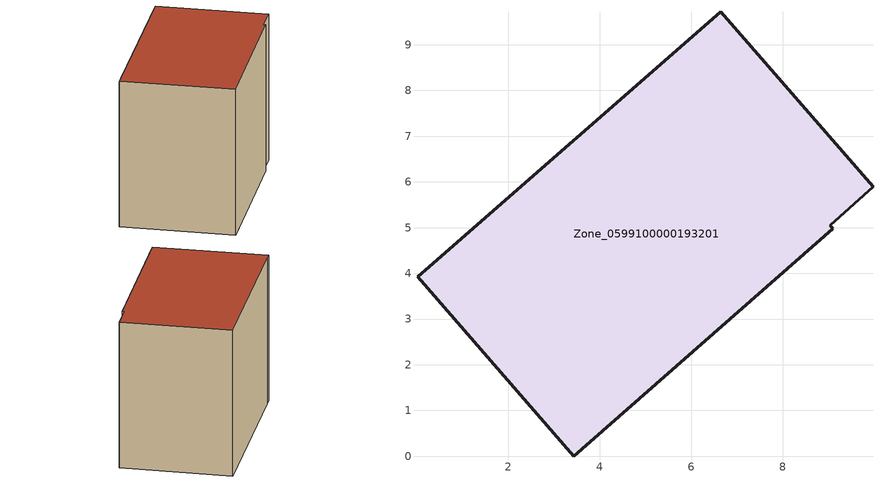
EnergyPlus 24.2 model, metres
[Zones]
Zone_0599100000193201
 floor ground (C_G): 9.04,5.05 9.1,4.98 3.43,0 0.01,3.92 0.27,4.14 6.65,9.72 9.98,5.89 z0
 wall outside (C_F): 0.01,3.92 3.43,0 9.1,4.98 9.04,5.05 9.98,5.89 6.65,9.72 0.27,4.14 0.01,3.92 z0:6.93
 roof outside (C_R): 0.27,4.14 0.01,3.92 3.43,0 9.1,4.98 9.04,5.05 9.98,5.89 6.65,9.72 z6.93
[BUILDING]
Pand.0599100000193201: North Axis=0; Terrain=City; Loads Convergence Tolerance Value=0.04; Temperature Convergence Tolerance Value=0.4; Solar Distribution=FullExterior; Maximum Number of Warmup Days=25; Minimum Number of Warmup Days=1
[Site:Location]
Rotterdam.The.Hague.AP_ZH_NLD Design_Conditions: Latitude=51.96; Longitude=4.45; Time Zone=1; Elevation=-4.5
[SITE:GROUNDTEMPERATURE:BUILDINGSURFACE]
18, 18, 18, 18, 18, 18, 18, 18, 18, 18, 18, 18
[MATERIAL] Thermal Absorptance=0.9; Solar Absorptance=0.7; Visible Absorptance=0.7
Name | Roughness | Thickness | Conductivity | Density | Specific Heat
G.TC.1946 | MediumSmooth | 0.15 | 1 | 540 | 1210
F.TC.1946 | Rough | 0.3 | 0.857143 | 1920 | 840
R.TC.1946 | MediumRough | 0.2 | 0.909091 | 1500 | 1000
[CONSTRUCTION]
C_G: G.TC.1946
C_F: F.TC.1946
C_R: R.TC.1946
[ZONE]
Zone_0599100000193201: Type=1; Multiplier=1; Ceiling Height=Autocalculate; Volume=Autocalculate; Floor Area=autocalculate; Part of Total Floor Area=Yes
[ZONEINFILTRATION:DESIGNFLOWRATE]
Infil_Zone_0599100000193201: Zone or ZoneList or Space or SpaceList=Zone_0599100000193201; Schedule=AlwaysOn; Design Flow Rate Calculation Method=Flow/Area; Flow Rate per Floor Area=0.003; Constant Term Coefficient=1; Temperature Term Coefficient=0; Velocity Term Coefficient=0; Velocity Squared Term Coefficient=0
[HVACTEMPLATE:ZONE:IDEALLOADSAIRSYSTEM]
Zone_0599100000193201: Maximum Heating Supply Air Temperature=50; Minimum Cooling Supply Air Temperature=13; Maximum Heating Supply Air Humidity Ratio=0.0156; Minimum Cooling Supply Air Humidity Ratio=0.0077; Heating Limit=NoLimit; Cooling Limit=NoLimit; Dehumidification Control Type=ConstantSensibleHeatRatio; Cooling Sensible Heat Ratio=0.7; Dehumidification Setpoint=60; Humidification Control Type=None; Humidification Setpoint=30; Outdoor Air Method=None; Outdoor Air Flow Rate per Person=0.00944; Outdoor Air Flow Rate per Zone Floor Area=0; Outdoor Air Flow Rate per Zone=0; Demand Controlled Ventilation Type=None; Outdoor Air Economizer Type=NoEconomizer; Heat Recovery Type=None; Sensible Heat Recovery Effectiveness=0.7; Latent Heat Recovery Effectiveness=0.65
[ZONECONTROL:THERMOSTAT]
ThermostatControl_Zone_0599100000193201: Zone or ZoneList=Zone_0599100000193201; Control Type Schedule=DualSetpointControlType; Control 1=Thermostat_Zone_0599100000193201; Temperature Difference Between Cutout And Setpoint=0
[THERMOSTATSETPOINT:DUALSETPOINT]
Thermostat_Zone_0599100000193201: Heating Setpoint Temperature Schedule=HeatingSetpoint_Zone_0599100000193201; Cooling Setpoint Temperature Schedule=CoolingSetpoint_Zone_0599100000193201
[SCHEDULE:COMPACT]
HeatingSetpoint_Zone_0599100000193201: Through: 12/31, For: AllDays, Until: 24:00, 21
CoolingSetpoint_Zone_0599100000193201: Through: 12/31, For: AllDays, Until: 24:00, 24
DualSetpointControlType: Through: 12/31, For: AllDays, Until: 24:00, 4
AlwaysOn: Through: 12/31, For: AllDays, Until: 24:00, 1
